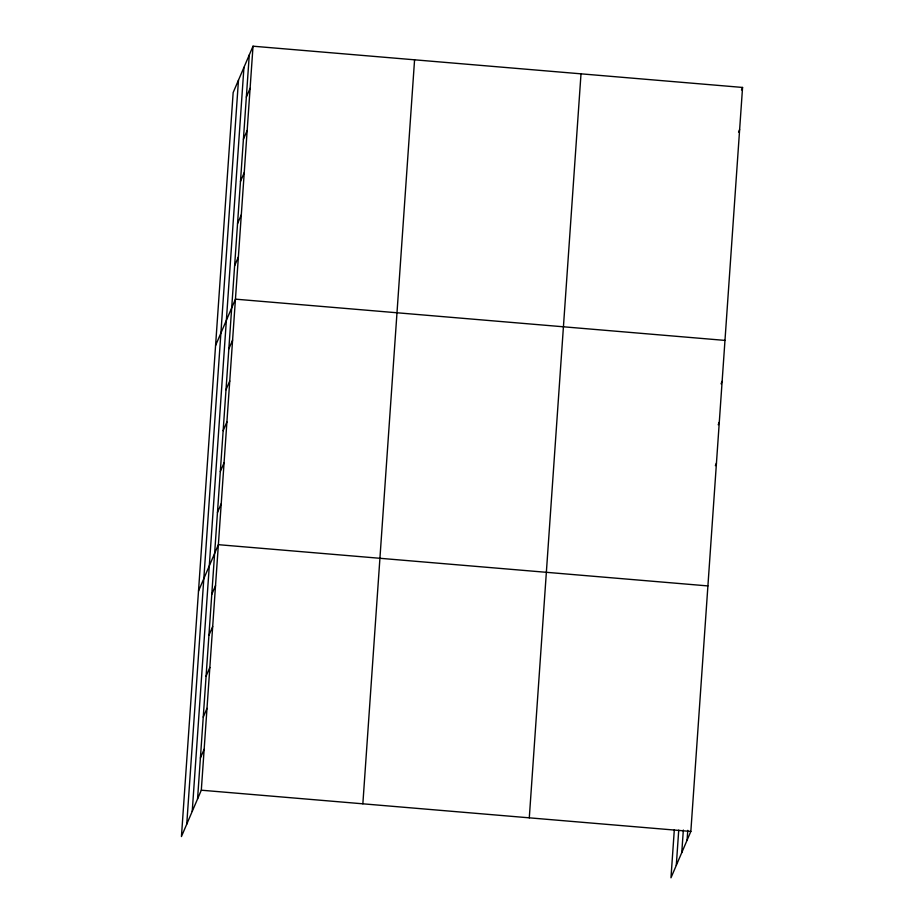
<?xml version="1.0" encoding="UTF-8"?>
<svg xmlns="http://www.w3.org/2000/svg" width="924" height="924" viewBox="0 0 924 924"><rect width="100%" height="100%" fill="white"/><g stroke="black" fill="none" stroke-linecap="round" stroke-linejoin="round"><path stroke-width="1.39" d="M186.752 824.162L238.473 80.157M192.227 811.376L243.948 67.383M197.551 798.971L249.272 54.978M253.026 46.2L233.16 92.562L181.439 836.555L201.305 790.205L253.026 46.2L742.561 87.445L690.84 831.438L670.974 877.8L674.312 829.821M362.855 803.811L414.576 59.806M529.29 817.832L581.011 73.828M676.287 865.395L678.736 830.122M681.762 852.621L683.333 830.041M687.086 840.216L687.768 830.341M246.338 97.135L250.092 88.358M243.405 139.293L247.17 130.515M240.471 181.451L244.236 172.684M237.549 223.62L241.303 214.842M234.615 265.777L238.369 256.999M215.569 345.518L235.447 299.157L724.982 340.402M228.84 348.856L232.594 340.078M225.987 389.778L229.753 381M223.146 430.7L226.911 421.922M220.305 471.61L224.07 462.843M217.463 512.531L221.217 503.765M198.51 591.037L218.376 544.675L707.911 585.92M211.769 594.375L215.535 585.597M208.928 635.296L212.682 626.518M206.075 676.218L209.84 667.44M203.234 717.139L206.999 708.361M200.393 758.05L204.146 749.283M741.487 89.951L742.561 87.445M738.553 132.109L739.627 129.603M721.055 383.83L722.129 381.323M718.214 424.751L719.288 422.245M715.372 465.661L716.447 463.155M201.305 790.205L690.84 831.438"/></g></svg>
